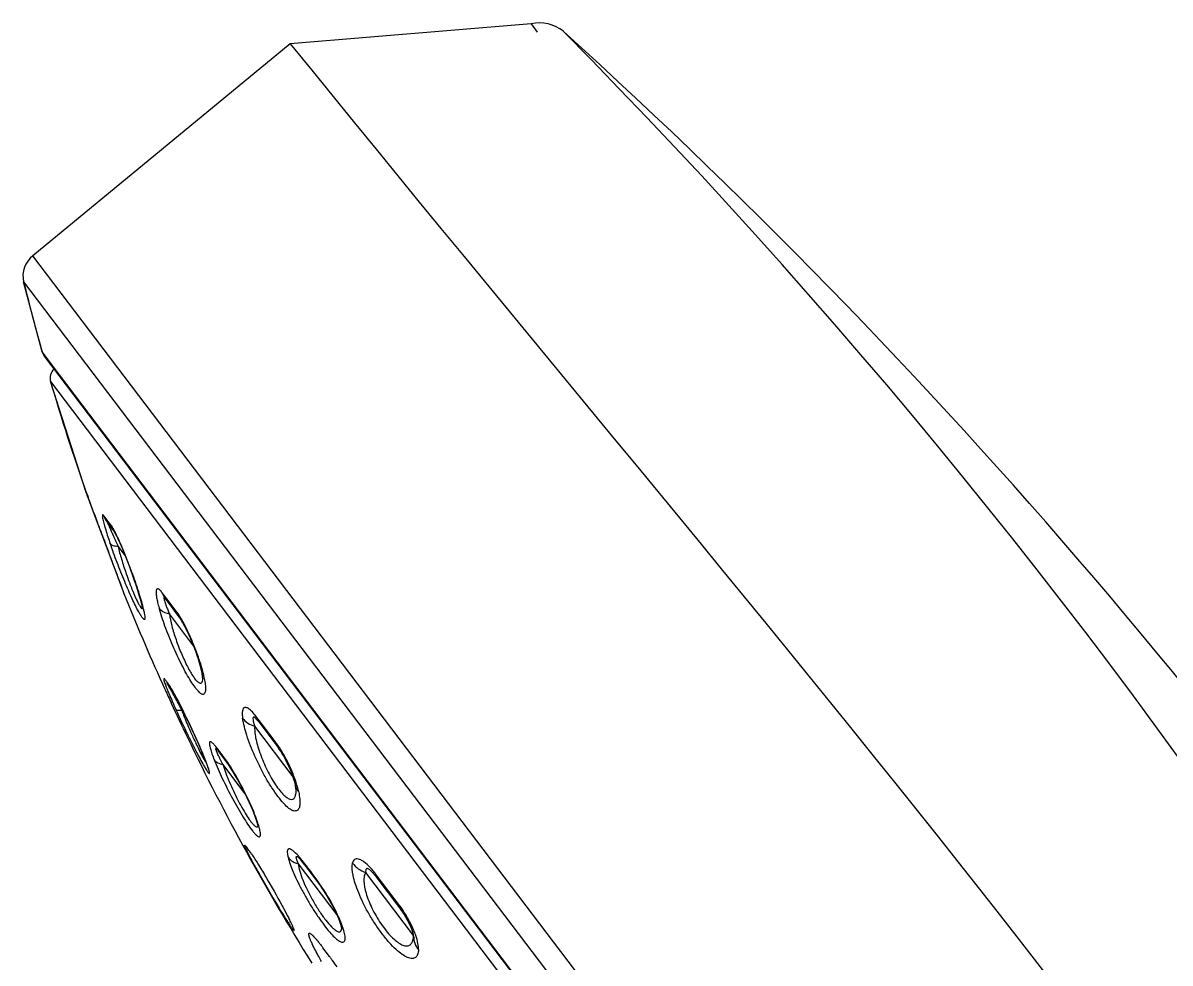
# Model space of a CAD drawing. Extents: x 0 to 1128, y 0 to 827.
# Drawn here: x 682.53 to 729.02, y 558.2 to 596.31 of the extents above; entities that cross this region are included whole.
import ezdxf

# ---------------------------------------------------------------- set-up
doc = ezdxf.new("R2010")
doc.units = 0
doc.header["$LTSCALE"] = 4
doc.header["$MEASUREMENT"] = 0
doc.layers.get('0').update_dxf_attribs({"linetype": 'CONTINUOUS'})
doc.layers.add('DEF_LAYER_ASSEM_MEMBER', color=7, linetype='CONTINUOUS')

msp = doc.modelspace()

# ---------------------------------------------------------------- linework, layer by layer
for p, q in [((703.126, 596.269), (693.366, 595.469)), ((693.366, 595.469), (682.937, 586.871))]:
    msp.add_line(p, q)
at = {"layer": 'DEF_LAYER_ASSEM_MEMBER', "color": 9, "linetype": 'Continuous'}
for p, q in [((703.126, 596.269), (703.375, 595.94)), ((728.987, 526.171), (682.937, 586.871)), ((682.559, 585.823), (727.986, 525.945)), ((684.009, 582.047), (683.307, 582.973)), ((724.741, 528.358), (684.009, 582.047)), ((685.682, 575.713), (685.682, 575.714)), ((686.108, 575.716), (686.144, 575.635)), ((686.144, 575.635), (686.15, 575.62)), ((686.284, 575.324), (686.384, 575.105)), ((686.682, 574.712), (686.384, 575.105)), ((686.917, 574.09), (686.934, 574.064)), ((686.934, 574.064), (686.924, 574.092)), ((686.48, 573.571), (686.554, 573.373)), ((686.554, 573.373), (686.624, 573.185)), ((689.446, 571.068), (688.465, 572.362)), ((689.638, 570.528), (689.698, 570.42)), ((688.302, 569.489), (688.305, 569.481)), ((688.323, 569.432), (688.327, 569.422)), ((688.766, 568.821), (688.739, 568.872)), ((689.086, 568.297), (688.965, 568.457)), ((693.475, 565.758), (691.923, 567.803)), ((689.213, 567.45), (689.231, 567.412)), ((689.435, 567.558), (689.445, 567.545)), ((689.445, 567.545), (689.438, 567.559)), ((691.539, 565.064), (690.629, 566.264)), ((691.842, 564.4), (691.885, 564.328)), ((695.263, 560.155), (693.691, 562.228)), ((694.194, 561.876), (694.192, 561.878)), ((698.361, 559.317), (696.421, 561.874)), ((693.288, 560.048), (693.315, 560.003)), ((698.364, 559.314), (698.364, 559.324))]:
    msp.add_line(p, q, dxfattribs=at)
at = {"layer": 'DEF_LAYER_ASSEM_MEMBER', "color": 7, "linetype": 'Continuous'}
for p, q in [((683.307, 582.973), (682.559, 585.823)), ((683.307, 582.973), (683.391, 582.805)), ((683.391, 582.805), (725.303, 527.559)), ((683.65, 581.775), (724.381, 528.086)), ((685.091, 577.279), (683.65, 581.775)), ((685.092, 577.278), (685.091, 577.279)), ((685.098, 577.27), (685.092, 577.278)), ((685.245, 576.889), (685.191, 577.032)), ((685.436, 576.376), (685.245, 576.889)), ((686.06, 574.692), (685.436, 576.376)), ((685.986, 576.1), (685.806, 576.337)), ((685.946, 576.07), (686.247, 575.674)), ((686.12, 575.923), (685.986, 576.1)), ((686.252, 575.667), (686.25, 575.67)), ((686.616, 573.205), (686.059, 574.697)), ((686.917, 574.09), (686.859, 574.248)), ((686.957, 573.979), (686.917, 574.09)), ((686.624, 573.185), (686.616, 573.205)), ((688.368, 572.961), (688.173, 573.216)), ((688.289, 572.983), (688.881, 572.202)), ((688.702, 572.519), (688.368, 572.961)), ((688.772, 572.428), (688.702, 572.519)), ((688.893, 572.186), (688.881, 572.203)), ((689.685, 570.371), (689.638, 570.528)), ((689.638, 570.528), (689.638, 570.528)), ((688.355, 569.608), (688.349, 569.617)), ((688.4, 569.513), (688.401, 569.511)), ((688.407, 569.504), (688.403, 569.509)), ((688.403, 569.509), (688.413, 569.496)), ((688.415, 569.493), (688.407, 569.504)), ((688.413, 569.496), (688.44, 569.46)), ((688.446, 569.452), (688.415, 569.493)), ((689.821, 569.742), (689.822, 569.743)), ((688.496, 569.386), (688.439, 569.462)), ((688.567, 569.279), (688.496, 569.386)), ((689.094, 568.282), (688.877, 568.714)), ((692.24, 567.856), (691.969, 568.213)), ((692.045, 568.032), (692.859, 566.958)), ((692.793, 567.127), (692.24, 567.856)), ((689.476, 567.469), (689.435, 567.559)), ((690.385, 566.885), (690.386, 566.884)), ((690.395, 566.874), (690.385, 566.885)), ((690.406, 566.862), (690.395, 566.874)), ((690.452, 566.807), (690.406, 566.862)), ((690.513, 566.728), (690.452, 566.807)), ((690.717, 566.458), (690.513, 566.728)), ((690.538, 566.732), (690.524, 566.75)), ((693.576, 565.407), (693.576, 565.405)), ((693.604, 565.186), (693.604, 565.187)), ((691.842, 564.4), (691.776, 564.556)), ((691.884, 564.295), (691.842, 564.4)), ((691.953, 564.111), (691.884, 564.295)), ((692.004, 563.961), (691.953, 564.111)), ((692.038, 563.847), (692.004, 563.961)), ((691.69, 562.773), (691.585, 562.91)), ((693.67, 562.51), (693.671, 562.51)), ((693.7, 562.484), (693.671, 562.51)), ((694.351, 561.668), (694.006, 562.123)), ((692.142, 561.757), (692.128, 561.781)), ((694.152, 561.967), (694.133, 561.993)), ((696.593, 561.979), (696.587, 561.983)), ((696.599, 561.974), (696.593, 561.979)), ((696.618, 561.959), (696.599, 561.974)), ((696.702, 561.876), (696.618, 561.959)), ((696.81, 561.75), (696.702, 561.876)), ((696.842, 561.709), (696.81, 561.75)), ((696.885, 561.733), (696.822, 561.816)), ((697.807, 560.437), (696.842, 561.709)), ((697.79, 560.54), (696.885, 561.733)), ((695.263, 560.155), (695.139, 560.413)), ((697.982, 560.18), (697.807, 560.437)), ((698.132, 559.918), (697.982, 560.18)), ((693.253, 559.885), (693.257, 559.877)), ((695.43, 559.721), (695.431, 559.719)), ((695.445, 559.661), (695.431, 559.719)), ((698.364, 559.324), (698.364, 559.324)), ((694.956, 558.466), (694.683, 558.827))]:
    msp.add_line(p, q, dxfattribs=at)
for points in [[(685.191, 577.032), (685.152, 577.135), (685.139, 577.168), (685.131, 577.188), (685.13, 577.191)], [(686.372, 575.433), (686.332, 575.516), (686.297, 575.585), (686.27, 575.635), (686.252, 575.667)], [(686.859, 574.248), (686.802, 574.404), (686.743, 574.556), (686.685, 574.704), (686.628, 574.846), (686.572, 574.982), (686.518, 575.109), (686.466, 575.228), (686.417, 575.336), (686.372, 575.433)], [(687.39, 572.549), (687.39, 572.552), (687.381, 572.599), (687.362, 572.684), (687.333, 572.802), (687.292, 572.948), (687.242, 573.117), (687.183, 573.307), (687.115, 573.516), (687.039, 573.74), (686.957, 573.979)], [(688.996, 572.023), (688.956, 572.09), (688.922, 572.143), (688.895, 572.182), (688.893, 572.186)], [(689.438, 571.089), (689.381, 571.23), (689.322, 571.367), (689.264, 571.499), (689.205, 571.624), (689.148, 571.741), (689.094, 571.848), (689.042, 571.943), (688.996, 572.023)], [(689.638, 570.528), (689.593, 570.666), (689.545, 570.805), (689.493, 570.947), (689.438, 571.089)], [(689.821, 569.735), (689.821, 569.74), (689.813, 569.812), (689.789, 569.949), (689.747, 570.137), (689.685, 570.371)], [(688.877, 568.714), (688.693, 569.06), (688.567, 569.279)], [(689.435, 567.558), (689.311, 567.828), (689.094, 568.282)], [(690.018, 566.158), (690.02, 566.152), (690.019, 566.155), (690.005, 566.198), (689.979, 566.274), (689.94, 566.379), (689.888, 566.512), (689.824, 566.668), (689.75, 566.845), (689.666, 567.04), (689.574, 567.25), (689.476, 567.469)], [(693.197, 566.403), (693.14, 566.513), (693.083, 566.614), (693.028, 566.707), (692.976, 566.79), (692.928, 566.863), (692.884, 566.925), (692.859, 566.958)], [(691.776, 564.556), (691.621, 564.899), (691.431, 565.283), (691.226, 565.664), (691.029, 565.997), (690.863, 566.254), (690.717, 566.458)], [(693.576, 565.407), (693.572, 565.428), (693.546, 565.532), (693.511, 565.651), (693.469, 565.776), (693.421, 565.905), (693.369, 566.034), (693.313, 566.162), (693.256, 566.285), (693.197, 566.403)], [(693.603, 565.185), (693.603, 565.212), (693.592, 565.313), (693.576, 565.405)], [(692.06, 563.755), (692.061, 563.75), (692.057, 563.771), (692.038, 563.847)], [(694.006, 562.123), (693.89, 562.27), (693.79, 562.388), (693.714, 562.47), (693.7, 562.484)], [(695.139, 560.413), (694.986, 560.699), (694.8, 561.014), (694.583, 561.346), (694.351, 561.668)], [(695.43, 559.721), (695.416, 559.769), (695.357, 559.934), (695.263, 560.155)], [(698.353, 559.362), (698.315, 559.495), (698.243, 559.683), (698.132, 559.918)], [(695.454, 559.613), (695.454, 559.61), (695.445, 559.661)], [(698.364, 559.301), (698.364, 559.302), (698.353, 559.362)]]:
    msp.add_lwpolyline(points, dxfattribs=at)
for centre, radius, start, end in [((703.476, 594.803), 1.508, 50.7021, 103.4267), ((543.307, 417.99), 240.077, 17.48073, 47.84564), ((524.336, 418.138), 253.096, 358.19628, 44.63769), ((683.535, 586.063), 1.005, 126.4983, 193.8115), ((774.542, 608.436), 94.722, 193.8115, 195.59386), ((684.132, 581.916), 0.503, 133.4177, 196.3464), ((774.542, 608.436), 94.722, 196.34775, 199.20367), ((686.04, 577.61), 1.005, 199.2016, 204.7006), ((774.542, 608.436), 94.722, 201.84829, 204.25641), ((760.63, 602.183), 79.469, 204.26676, 204.46169), ((781.228, 611.566), 102.103, 204.46817, 204.80358), ((782.375, 612.086), 103.363, 204.79855, 205.63463), ((692.837, 568.214), 0.994, 191.521, 193.1247), ((690.866, 567.138), 1.48, 37.1844, 37.5498), ((774.542, 608.436), 94.722, 205.69387, 212.02583), ((697.363, 565.596), 6.42, 205.9935, 206.3927), ((688.849, 560.638), 3.553, 35.2978, 36.9247), ((728.737, 582.251), 41.943, 208.7722, 209.2122), ((734.73, 585.606), 48.812, 209.2488, 210.2675), ((738.658, 587.88), 53.35, 210.251, 210.3733), ((710.71, 571.103), 20.752, 211.8605, 212.0901), ((706.456, 568.432), 15.729, 212.0753, 212.9149), ((676.465, 551.339), 18.947, 27.2116, 27.3573), ((697.141, 560.355), 3.199, 203.1677, 203.4679), ((698.052, 560.757), 4.195, 203.5421, 205.0147), ((681.096, 547.988), 17.375, 36.8726, 37.0912), ((681.557, 548.333), 16.8, 36.7403, 36.872), ((681.9, 548.589), 16.371, 36.5557, 36.7405), ((682.209, 548.819), 15.987, 36.4098, 36.5555), ((682.979, 549.384), 15.032, 35.1853, 36.4154)]:
    msp.add_arc(centre, radius, start, end, dxfattribs=at)
at = {"layer": 'DEF_LAYER_ASSEM_MEMBER', "color": 9, "linetype": 'Continuous'}
for centre, radius, start, end in [((686.047, 577.6), 1.005, 199.1966, 211.1906), ((1172.933, 755.765), 519.453, 200.28051, 200.5327), ((686.977, 576.204), 0.902, 198.169, 210.7925), ((736.07, 597.902), 54.666, 204.0538, 204.2627), ((686.969, 576.2), 0.893, 210.8301, 217.1819), ((725.487, 593.168), 43.073, 204.3063, 204.4733), ((700.744, 578.842), 14.846, 198.9486, 199.1351), ((681.415, 571.097), 6.171, 13.6282, 14.3121), ((689.385, 572.585), 0.633, 209.635, 217.1492), ((685.491, 570.125), 4.011, 30.6127, 31.2888), ((680.975, 567.675), 9.146, 18.1929, 21.9659), ((681.732, 567.926), 8.348, 17.3796, 18.1752), ((692.873, 571.159), 4.867, 200.1671, 200.32), ((689.036, 569.912), 0.748, 203.2484, 212.5199), ((689.042, 569.903), 0.747, 203.2405, 207.8808), ((689.039, 569.902), 0.744, 207.8815, 216.2643), ((689.034, 569.911), 0.746, 212.5325, 214.0091), ((689.033, 569.91), 0.744, 214.008, 217.1843), ((685.156, 568.774), 4.821, 11.548, 13.3615), ((693.525, 571.401), 5.563, 200.3258, 200.7361), ((695.633, 572.204), 7.818, 200.8419, 201.7804), ((685.687, 567.63), 3.325, 33.4928, 33.651), ((810.458, 634.992), 138.519, 208.28689, 208.51154), ((683.823, 566.478), 5.517, 30.0308, 30.9848), ((773.134, 614.702), 96.036, 208.53789, 208.78532), ((724.955, 584.905), 39.776, 204.3514, 206.0292), ((692.347, 568.261), 0.38, 207.4102, 215.8598), ((710.931, 577.11), 23.615, 203.6371, 203.9632), ((692.343, 568.258), 0.375, 215.8842, 217.1858), ((687.098, 564.308), 4.206, 38.0604, 38.2477), ((686.553, 563.884), 4.897, 36.9238, 38.0371), ((685.515, 563.103), 6.196, 36.0623, 36.9324), ((691.016, 566.934), 0.525, 200.5117, 211.5346), ((686.599, 563.612), 5.025, 37.047, 38.3838), ((691.033, 566.917), 0.529, 200.5084, 206.0002), ((688.485, 564.033), 5.308, 29.2888, 31.5037), ((697.014, 569.68), 7.24, 205.5244, 205.6763), ((691.022, 566.912), 0.516, 206.0056, 216.559), ((691.006, 566.929), 0.514, 211.5821, 217.1798), ((686.017, 563.171), 5.755, 36.8423, 37.0612), ((684.318, 561.921), 7.864, 33.0634, 35.1124), ((687.864, 563.683), 6.021, 26.9384, 29.3013), ((687.442, 563.469), 6.494, 24.6864, 26.9411), ((689.556, 564.217), 4.251, 16.3557, 17.9424), ((681.186, 559.918), 11.572, 22.789, 24.7781), ((681.247, 559.943), 11.507, 22.3986, 22.7891), ((692.237, 563.257), 0.738, 207.9974, 217.176), ((692.326, 563.109), 0.72, 207.882, 216.6906), ((690.804, 559.965), 3.873, 41.1981, 41.7788), ((693.883, 563.022), 0.817, 250.8548, 256.4356), ((688.158, 557.731), 7.336, 39.1141, 39.2913), ((694.599, 560.203), 2.745, 41.8492, 42.6865), ((686.445, 555.938), 9.785, 37.6675, 38.0357), ((694.403, 562.024), 0.257, 192.6947, 200.4332), ((686.143, 555.704), 10.168, 37.5116, 37.6689), ((687.251, 556.341), 8.896, 26.7737, 33.7715), ((694.721, 558.197), 3.862, 36.0688, 37.3594), ((694.237, 557.847), 4.459, 31.6876, 36.0387), ((691.64, 558.342), 4.069, 19.7904, 22.0185), ((692.115, 558.513), 3.565, 18.0775, 19.7937), ((692.6, 558.67), 3.055, 16.0893, 18.097), ((699.154, 559.28), 0.791, 177.5342, 178.4649), ((695.17, 558.19), 3.469, 19.0034, 20.2994)]:
    msp.add_arc(centre, radius, start, end, dxfattribs=at)
for points, start_tangent, end_tangent in [([(693.366, 595.469), (746.5, 525.04), (759.13, 498.898), (765.348, 478.092), (770.849, 446.524), (771.631, 410.177)], (0.628548, -0.777771), (-0.012475, -0.999922)), ([(685.211, 576.98), (685.166, 577.099), (685.132, 577.19), (685.119, 577.223), (685.109, 577.248), (685.102, 577.263), (685.098, 577.27)], (-0.35265, 0.935755), (-0.721761, 0.692142)), ([(685.682, 575.714), (685.55, 576.072), (685.211, 576.98)], (-0.346835, 0.937926), (-0.35265, 0.935755)), ([(685.806, 576.337), (685.791, 576.356), (685.778, 576.368), (685.767, 576.373), (685.759, 576.373), (685.75, 576.351), (685.75, 576.305), (685.76, 576.237), (685.779, 576.148), (685.837, 575.922)], (-0.603252, 0.797551), (0.271386, -0.962471)), ([(685.806, 576.337), (685.946, 576.07)], (0.317227, -0.94835), (0.604405, -0.796677)), ([(685.946, 576.07), (685.96, 576.042), (685.993, 575.97), (686.043, 575.86), (686.108, 575.716)], (0.604405, -0.796677), (0.408248, -0.912871)), ([(685.837, 575.922), (685.883, 575.764), (686.066, 575.208)], (0.271386, -0.962471), (0.328103, -0.944642)), ([(686.228, 575.747), (686.197, 575.802), (686.12, 575.923)], (-0.474535, 0.880237), (-0.611846, 0.790977)), ([(686.292, 575.622), (686.276, 575.656), (686.228, 575.747)], (-0.444719, 0.89567), (-0.474535, 0.880237)), ([(686.376, 575.447), (686.355, 575.493), (686.292, 575.622)], (-0.419893, 0.907574), (-0.444719, 0.89567)), ([(686.065, 575.208), (686.177, 575.132), (686.384, 575.105)], (0.521151, -0.853465), (0.999985, -0.005389)), ([(687.222, 572.438), (686.958, 572.971), (686.653, 573.67), (686.346, 574.44), (686.066, 575.208)], (-0.484268, 0.87492), (-0.330557, 0.943786)), ([(686.924, 574.092), (686.654, 574.798), (686.376, 575.447)], (-0.339752, 0.940515), (-0.419893, 0.907574)), ([(686.384, 575.105), (686.525, 574.572), (686.703, 574.021)], (0.216176, -0.976354), (0.324721, -0.94581)), ([(686.718, 573.975), (686.983, 573.275), (687.219, 572.759)], (0.327798, -0.944748), (0.469937, -0.8827)), ([(686.934, 574.064), (687.207, 573.264), (687.395, 572.622)], (0.336146, -0.94181), (0.247033, -0.969007)), ([(688.173, 573.216), (688.078, 573.325), (688.039, 573.356), (688.005, 573.371), (687.978, 573.371), (687.956, 573.356), (687.941, 573.328), (687.932, 573.286), (687.93, 573.169), (687.949, 573.012), (687.989, 572.819), (688.047, 572.597)], (-0.603829, 0.797114), (0.271756, -0.962366)), ([(688.173, 573.216), (688.289, 572.983)], (0.270966, -0.962589), (0.604405, -0.796677)), ([(687.219, 572.759), (687.279, 572.655), (687.327, 572.591), (687.347, 572.576), (687.363, 572.571), (687.375, 572.576), (687.384, 572.591)], (0.469937, -0.8827), (0.353879, 0.935291)), ([(688.289, 572.983), (688.272, 573.003), (688.259, 573.014), (688.25, 573.016), (688.245, 573.009), (688.244, 572.993), (688.247, 572.97), (688.254, 572.938), (688.264, 572.899), (688.295, 572.799), (688.339, 572.674), (688.397, 572.527), (688.465, 572.362)], (-0.604405, 0.796677), (0.387274, -0.921965)), ([(687.412, 572.551), (687.449, 572.389), (687.47, 572.26), (687.475, 572.171), (687.459, 572.131), (687.444, 572.131), (687.423, 572.144), (687.399, 572.167), (687.37, 572.201), (687.338, 572.245), (687.303, 572.299), (687.222, 572.438)], (0.235449, -0.971887), (-0.484268, 0.87492)), ([(688.046, 572.597), (688.117, 572.517), (688.465, 572.362)], (0.559248, -0.829), (0.982921, -0.184026)), ([(689.879, 569.739), (689.919, 569.49), (689.929, 569.298), (689.922, 569.224), (689.908, 569.166), (689.858, 569.099), (689.82, 569.093), (689.773, 569.108), (689.717, 569.147), (689.653, 569.209), (689.582, 569.289), (689.506, 569.386), (689.34, 569.627), (689.159, 569.928), (688.972, 570.281), (688.785, 570.665), (688.606, 571.065), (688.286, 571.864), (688.047, 572.597)], (0.199049, -0.979989), (-0.279544, 0.960133)), ([(688.465, 572.362), (688.565, 571.867), (688.733, 571.315), (688.951, 570.748), (689.072, 570.476), (689.197, 570.223), (689.32, 569.998), (689.438, 569.81), (689.545, 569.67), (689.639, 569.585), (689.679, 569.561), (689.714, 569.551), (689.744, 569.553), (689.77, 569.567), (689.79, 569.593), (689.805, 569.631), (689.821, 569.743)], (0.120003, -0.992774), (0.051907, 0.998652)), ([(688.835, 572.272), (688.771, 572.428)], (-0.494514, 0.869169), (-0.257005, 0.96641)), ([(688.919, 572.209), (688.881, 572.27), (688.772, 572.428)], (-0.519433, 0.854511), (-0.608449, 0.793593)), ([(689.033, 572.01), (689.01, 572.051), (688.943, 572.168)], (-0.477555, 0.878602), (-0.509314, 0.860581)), ([(689.456, 571.096), (689.358, 571.333), (689.033, 572.01)], (-0.372829, 0.9279), (-0.477555, 0.878602)), ([(689.699, 570.42), (689.741, 570.279), (689.846, 569.888)], (0.29347, -0.955968), (0.230752, -0.973013)), ([(688.349, 569.617), (688.31, 569.67), (688.279, 569.707), (688.266, 569.72), (688.255, 569.728), (688.246, 569.732), (688.24, 569.731), (688.237, 569.724), (688.236, 569.71), (688.245, 569.662), (688.302, 569.489)], (-0.573267, 0.819369), (0.343095, -0.939301)), ([(688.454, 569.473), (688.426, 569.515), (688.355, 569.608)], (-0.554143, 0.832421), (-0.64675, 0.762702)), ([(688.48, 569.35), (688.434, 569.436), (688.417, 569.469), (688.404, 569.494), (688.395, 569.511), (688.393, 569.516), (688.392, 569.519), (688.392, 569.52), (688.394, 569.519), (688.397, 569.516), (688.401, 569.511)], (-0.474049, 0.880499), (0.629839, -0.776726)), ([(688.373, 569.303), (688.444, 569.13), (688.717, 568.504)], (0.370258, -0.928929), (0.411292, -0.911504)), ([(688.552, 569.318), (688.527, 569.359), (688.459, 569.465)], (-0.515188, 0.857077), (-0.551842, 0.833949)), ([(689.438, 567.559), (688.994, 568.49), (688.599, 569.239)], (-0.416442, 0.909162), (-0.500593, 0.865683)), ([(691.969, 568.213), (691.828, 568.382), (691.703, 568.497), (691.599, 568.555), (691.517, 568.56), (691.486, 568.544), (691.46, 568.516), (691.426, 568.429), (691.417, 568.3), (691.431, 568.136)], (-0.603994, 0.796989), (0.136149, -0.990688)), ([(688.717, 568.504), (688.802, 568.457), (688.876, 568.451), (688.965, 568.457)], (0.529422, -0.848359), (0.992952, 0.118518)), ([(688.965, 568.457), (689.04, 568.257), (689.296, 567.642)], (0.339991, -0.940429), (0.400982, -0.916086)), ([(691.431, 568.136), (691.639, 567.933), (691.923, 567.803)], (0.571175, -0.820829), (0.961875, -0.273491)), ([(693.705, 565.139), (693.749, 564.842), (693.75, 564.609), (693.733, 564.52), (693.704, 564.451), (693.664, 564.403), (693.613, 564.375), (693.482, 564.38), (693.402, 564.414), (693.312, 564.473), (693.102, 564.67), (692.866, 564.957), (692.619, 565.309), (692.371, 565.713), (692.138, 566.151), (691.929, 566.595), (691.6, 567.442), (691.431, 568.136)], (0.189929, -0.981798), (-0.156904, 0.987614)), ([(691.969, 568.213), (691.976, 568.179), (692.01, 568.087)], (0.159851, -0.987141), (0.46056, -0.887629)), ([(691.923, 567.803), (691.925, 567.586), (691.961, 567.333), (692.122, 566.748), (692.387, 566.106), (692.549, 565.792), (692.721, 565.5), (692.897, 565.247), (693.066, 565.051), (693.219, 564.918), (693.35, 564.848), (693.455, 564.842), (693.497, 564.864), (693.532, 564.901), (693.582, 565.019), (693.604, 565.186)], (-0.096916, -0.995293), (0.048349, 0.99883)), ([(689.231, 567.412), (689.568, 566.745), (689.853, 566.221)], (0.440553, -0.897727), (0.499844, -0.866116)), ([(689.351, 567.519), (689.541, 567.103), (689.718, 566.745), (689.863, 566.474), (689.919, 566.379), (689.963, 566.318)], (0.406189, -0.913789), (0.64209, -0.766629)), ([(689.996, 566.241), (689.772, 566.803), (689.445, 567.545)], (-0.344875, 0.938649), (-0.413814, 0.910361)), ([(690.402, 566.912), (690.286, 567.05), (690.191, 567.145), (690.153, 567.17), (690.124, 567.178), (690.103, 567.17), (690.091, 567.145), (690.087, 567.104), (690.092, 567.047), (690.105, 566.976), (690.126, 566.892), (690.154, 566.795), (690.191, 566.687), (690.282, 566.441)], (-0.619072, 0.785334), (0.36586, -0.93067)), ([(690.385, 566.775), (690.369, 566.815), (690.357, 566.849), (690.35, 566.875), (690.347, 566.894), (690.349, 566.904), (690.356, 566.907), (690.368, 566.901), (690.385, 566.885)], (-0.374457, 0.927244), (0.706745, -0.707468)), ([(690.481, 566.56), (690.452, 566.622), (690.385, 566.775)], (-0.430884, 0.902407), (-0.374457, 0.927244)), ([(692.892, 566.99), (692.867, 567.026), (692.793, 567.127)], (-0.564815, 0.825217), (-0.607381, 0.794411)), ([(692.859, 566.958), (692.835, 566.996), (692.793, 567.127)], (-0.603662, 0.797241), (-0.126607, 0.991953)), ([(693.01, 566.807), (692.981, 566.854), (692.892, 566.99)], (-0.522995, 0.852336), (-0.564815, 0.825217)), ([(690.073, 566.014), (690.059, 566.061), (689.996, 566.241)], (-0.27983, 0.96005), (-0.344875, 0.938649)), ([(690.282, 566.441), (690.421, 566.324), (690.629, 566.264)], (0.5699, -0.821714), (0.992628, -0.121204)), ([(690.282, 566.441), (690.61, 565.691), (691.022, 564.875), (691.455, 564.119), (691.831, 563.568)], (0.371236, -0.928538), (0.616624, -0.787257)), ([(690.629, 566.264), (690.591, 566.338), (690.489, 566.543)], (-0.460385, 0.887719), (-0.433274, 0.901262)), ([(690.751, 566.444), (690.718, 566.491), (690.623, 566.622)], (-0.574782, 0.818306), (-0.599627, 0.80028)), ([(690.629, 566.264), (690.861, 565.623), (691.186, 564.919), (691.54, 564.279), (691.703, 564.027), (691.843, 563.847)], (0.268334, -0.963326), (0.670925, -0.741525)), ([(689.853, 566.221), (689.889, 566.159), (689.98, 566.012)], (0.499844, -0.866116), (0.552677, -0.833396)), ([(689.98, 566.012), (690.047, 565.921), (690.07, 565.897), (690.086, 565.889), (690.091, 565.891), (690.094, 565.896), (690.095, 565.906), (690.095, 565.92), (690.087, 565.96), (690.073, 566.014)], (0.552677, -0.833396), (-0.27983, 0.96005)), ([(691.693, 564.768), (691.311, 565.529), (690.909, 566.211)], (-0.419166, 0.90791), (-0.545495, 0.838114)), ([(693.601, 565.527), (693.548, 565.682), (693.343, 566.181)], (-0.307854, 0.951434), (-0.41787, 0.908507)), ([(693.576, 565.405), (693.66, 565.199), (693.705, 565.139)], (0.191784, -0.981437), (0.637914, -0.770108)), ([(693.705, 565.139), (693.691, 565.204), (693.636, 565.414)], (-0.201298, 0.97953), (-0.28139, 0.959593)), ([(692.05, 563.889), (692.015, 563.989), (691.885, 564.328)], (-0.31784, 0.948144), (-0.375181, 0.926951)), ([(691.831, 563.568), (691.925, 563.455), (692.004, 563.375), (692.067, 563.33), (692.113, 563.321), (692.129, 563.328), (692.141, 563.344), (692.15, 563.367), (692.154, 563.397), (692.153, 563.477), (692.136, 563.583)], (0.616624, -0.787257), (-0.201598, 0.979468)), ([(691.843, 563.847), (691.925, 563.768), (691.96, 563.743), (691.989, 563.729), (692.013, 563.725), (692.033, 563.732), (692.056, 563.777)], (0.670925, -0.741525), (0.197684, 0.980266)), ([(692.136, 563.583), (692.121, 563.649), (692.05, 563.889)], (-0.201598, 0.979468), (-0.31784, 0.948144)), ([(693.692, 562.546), (693.461, 562.769), (693.373, 562.821), (693.308, 562.831), (693.283, 562.822), (693.264, 562.803), (693.244, 562.736), (693.248, 562.632), (693.274, 562.497)], (-0.666345, 0.745644), (0.229904, -0.973213)), ([(693.618, 562.425), (693.607, 562.485), (693.607, 562.506), (693.611, 562.521), (693.62, 562.529), (693.632, 562.53), (693.649, 562.524), (693.67, 562.51)], (-0.257651, 0.966238), (0.807322, -0.590111)), ([(693.836, 562.377), (693.806, 562.413), (693.718, 562.516)], (-0.63327, 0.773931), (-0.658754, 0.752359)), ([(693.274, 562.497), (693.42, 562.351), (693.615, 562.25)], (0.579824, -0.814742), (0.944659, -0.328053)), ([(693.274, 562.497), (693.471, 561.927), (693.818, 561.201), (694.031, 560.813), (694.262, 560.428), (694.502, 560.063), (694.738, 559.736), (694.961, 559.459), (695.158, 559.248), (695.322, 559.115), (695.389, 559.076), (695.448, 559.055), (695.537, 559.062), (695.566, 559.092), (695.584, 559.142), (695.589, 559.21), (695.582, 559.297), (695.535, 559.517)], (0.248725, -0.968574), (-0.260638, 0.965437)), ([(693.691, 562.228), (693.667, 562.285), (693.618, 562.425)], (-0.395913, 0.918288), (-0.257651, 0.966238)), ([(693.691, 562.228), (693.747, 561.936), (693.873, 561.572), (694.056, 561.159), (694.286, 560.726), (694.541, 560.308), (694.799, 559.943), (695.038, 559.673), (695.142, 559.577), (695.233, 559.51)], (0.059926, -0.998203), (0.853257, -0.52149)), ([(694.133, 561.993), (694.061, 562.09), (693.85, 562.359)], (-0.593037, 0.805175), (-0.630873, 0.775886)), ([(698.561, 558.737), (698.523, 558.549), (698.437, 558.43), (698.375, 558.401), (698.301, 558.392), (698.215, 558.404), (698.12, 558.435), (697.902, 558.554), (697.651, 558.754), (697.374, 559.039), (697.087, 559.393), (696.806, 559.789), (696.545, 560.211), (696.321, 560.637), (696.139, 561.045), (695.999, 561.426), (695.91, 561.761), (695.889, 562.261)], (-0.075524, -0.997144), (0.165432, 0.986221)), ([(695.888, 562.26), (696.12, 562.026), (696.421, 561.874)], (0.575881, -0.817533), (0.952165, -0.305583)), ([(696.616, 562.064), (696.343, 562.312), (696.225, 562.383), (696.123, 562.42), (696.037, 562.426), (695.968, 562.401), (695.889, 562.261)], (-0.678056, 0.735011), (-0.226062, -0.974113)), ([(694.133, 561.993), (694.175, 561.901)], (0.22181, -0.97509), (0.604405, -0.796677)), ([(694.192, 561.878), (694.162, 561.934)], (-0.593024, 0.805185), (-0.35026, 0.936652)), ([(694.646, 561.286), (694.535, 561.448), (694.208, 561.896)], (-0.555411, 0.831576), (-0.608926, 0.793227)), ([(696.421, 561.874), (696.364, 561.728), (696.348, 561.537), (696.435, 561.04), (696.674, 560.433), (696.843, 560.113), (697.036, 559.802), (697.246, 559.517), (697.459, 559.279), (697.664, 559.094), (697.849, 558.967), (698.011, 558.904), (698.144, 558.907), (698.246, 558.968), (698.317, 559.084)], (-0.555151, -0.83175), (0.369499, 0.929231)), ([(696.587, 561.983), (696.543, 562.013), (696.505, 562.029), (696.473, 562.033), (696.448, 562.025), (696.42, 561.972), (696.421, 561.874)], (-0.797213, 0.603698), (0.122406, -0.99248)), ([(696.822, 561.816), (696.777, 561.874), (696.643, 562.034)], (-0.604059, 0.796939), (-0.667243, 0.74484)), ([(696.822, 561.816), (696.82, 561.794), (696.829, 561.735)], (-0.11847, -0.992958), (0.339222, -0.940706)), ([(696.829, 561.735), (696.846, 561.703)], (0.339222, -0.940706), (0.604405, -0.796677)), ([(695.413, 559.868), (695.366, 559.98), (695.193, 560.348)], (-0.374201, 0.927348), (-0.44982, 0.893119)), ([(697.804, 560.441), (697.793, 560.46), (697.79, 560.54)], (-0.604405, 0.796677), (0.205909, 0.978571)), ([(698.424, 559.394), (698.348, 559.583), (698.031, 560.19)], (-0.346734, 0.937964), (-0.526394, 0.850241)), ([(695.431, 559.719), (695.535, 559.517)], (0.265363, -0.964149), (0.628814, -0.777556)), ([(695.233, 559.51), (695.252, 559.499), (695.304, 559.476)], (0.853257, -0.52149), (0.947207, -0.320622)), ([(695.304, 559.476), (695.338, 559.468), (695.368, 559.472), (695.415, 559.505)], (0.947207, -0.320622), (0.645071, 0.764123)), ([(695.415, 559.505), (695.429, 559.525), (695.454, 559.613)], (0.645071, 0.764123), (0.112548, 0.993646)), ([(698.317, 559.084), (698.333, 559.13), (698.363, 559.299)], (0.369499, 0.929231), (0.078659, 0.996902)), ([(698.363, 559.301), (698.41, 559.005), (698.561, 558.737)], (-0.0268, -0.999641), (0.632671, -0.774421)), ([(698.561, 558.737), (698.54, 558.993), (698.45, 559.32)], (0.046217, 0.998931), (-0.325431, 0.945566)), ([(694.683, 558.827), (694.719, 558.763)], (0.387345, -0.921935), (0.6024, -0.798194))]:
    msp.add_spline(points, degree=3, dxfattribs=dict(at, start_tangent=start_tangent, end_tangent=end_tangent))
at = {"layer": 'DEF_LAYER_ASSEM_MEMBER', "color": 7, "linetype": 'Continuous'}
for points, start_tangent, end_tangent in [([(691.854, 568.142), (691.852, 568.118), (691.863, 568.016)], (-0.174344, -0.984685), (0.199115, -0.979976)), ([(691.992, 568.097), (691.937, 568.151), (691.915, 568.167), (691.896, 568.176), (691.88, 568.178), (691.868, 568.172), (691.854, 568.142)], (-0.6624, 0.749151), (-0.174344, -0.984685)), ([(692.039, 568.04), (692.027, 568.055), (691.992, 568.097)], (-0.609474, 0.792806), (-0.6624, 0.749151)), ([(691.869, 567.988), (691.879, 567.947), (691.923, 567.803)], (0.226464, -0.974019), (0.316877, -0.948467)), ([(691.593, 562.783), (691.556, 562.861), (691.529, 562.922), (691.52, 562.945), (691.514, 562.963), (691.51, 562.976), (691.509, 562.985), (691.511, 562.989), (691.515, 562.988), (691.522, 562.984), (691.531, 562.976), (691.542, 562.964), (691.555, 562.949), (691.585, 562.91)], (-0.438131, 0.898911), (0.606205, -0.795309)), ([(691.726, 562.521), (691.694, 562.582), (691.613, 562.742)], (-0.463365, 0.886168), (-0.444383, 0.895837)), ([(691.972, 562.063), (691.904, 562.187), (691.726, 562.521)], (-0.481117, 0.876656), (-0.463365, 0.886168)), ([(691.749, 562.691), (691.769, 562.663), (691.835, 562.565)], (0.578924, -0.815381), (0.556822, -0.830632)), ([(691.835, 562.565), (692.081, 562.182), (692.39, 561.668), (693.021, 560.554)], (0.556822, -0.830632), (0.47979, -0.877383)), ([(692.63, 560.905), (692.751, 560.7), (693.085, 560.15)], (0.506196, -0.862419), (0.527892, -0.849312)), ([(693.021, 560.554), (693.097, 560.415), (693.293, 560.046)], (0.47979, -0.877383), (0.459529, -0.888163)), ([(693.257, 559.877), (693.347, 559.743), (693.385, 559.687), (693.419, 559.64), (693.448, 559.6), (693.473, 559.57), (693.492, 559.548), (693.507, 559.535), (693.517, 559.53), (693.521, 559.535), (693.52, 559.549), (693.514, 559.572), (693.503, 559.604), (693.486, 559.645), (693.438, 559.753)], (0.544977, -0.838451), (-0.425725, 0.904852)), ([(693.438, 559.753), (693.412, 559.808), (693.315, 560.003)], (-0.425725, 0.904852), (-0.453559, 0.891226)), ([(694.2, 559.097), (694.16, 559.197), (694.132, 559.28), (694.118, 559.343), (694.116, 559.387), (694.129, 559.41), (694.155, 559.412), (694.195, 559.39), (694.25, 559.344)], (-0.393394, 0.91937), (0.731481, -0.681862)), ([(694.25, 559.344), (694.287, 559.308), (694.423, 559.156)], (0.731481, -0.681862), (0.642858, -0.765985)), ([(694.633, 558.265), (694.52, 558.464), (694.251, 558.983)], (-0.499121, 0.866532), (-0.422498, 0.906364)), ([(694.423, 559.156), (694.444, 559.13), (694.511, 559.048)], (0.642858, -0.765985), (0.624757, -0.780819)), ([(694.511, 559.048), (694.552, 558.996), (694.683, 558.827)], (0.624757, -0.780819), (0.605054, -0.796184))]:
    msp.add_spline(points, degree=3, dxfattribs=dict(at, start_tangent=start_tangent, end_tangent=end_tangent))

doc.saveas('drawing.dxf')
